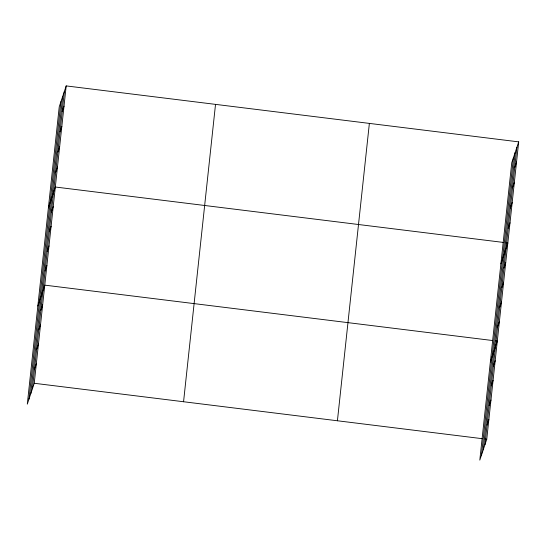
<?xml version="1.0" encoding="UTF-8"?>
<svg xmlns="http://www.w3.org/2000/svg" width="546" height="546" viewBox="0 0 546 546"><rect width="100%" height="100%" fill="white"/><g stroke="black" fill="none" stroke-linecap="round" stroke-linejoin="round"><path stroke-width="0.82" d="M28.986 399.058L60.94 101.692M30.726 393.837L62.674 96.465M32.412 388.766L64.36 91.394M66.189 85.906L59.248 106.757L27.3 404.129L34.241 383.272L66.189 85.906L518.7 141.871L486.752 439.243L479.811 460.094L511.759 162.728L518.7 141.871M183.565 401.74L215.52 104.375M337.421 420.768L369.369 123.403M481.497 455.03L513.452 157.657M483.237 449.802L515.185 152.43M484.923 444.731L516.871 147.365M62.189 111.616L64.019 106.122M60.019 131.839L61.841 126.344M57.842 152.061L59.671 146.567M55.672 172.283L57.501 166.789M48.389 207.862L55.323 187.012L503.733 242.472M51.392 212.128L53.215 206.634M49.283 231.757L51.106 226.262M47.174 251.378L48.997 245.891M45.065 271.007L46.888 265.513M37.845 305.999L44.779 285.142L492.369 340.499M40.848 310.258L42.67 304.77M38.739 329.886L40.561 324.392M36.63 349.515L38.452 344.021M34.521 369.137L36.35 363.65M514.701 167.581L516.53 162.094M512.53 187.804L514.352 182.309M510.353 208.026L512.182 202.532M508.183 228.248L510.012 222.754M500.9 263.834L507.835 242.977L506.197 242.772M503.903 268.093L505.726 262.606M501.794 287.722L503.617 282.227M499.686 307.35L501.508 301.856M497.577 326.972L499.399 321.485M490.356 361.964L497.29 341.107L495.652 340.909M493.359 366.23L495.181 360.735M491.25 385.851L493.072 380.364M489.141 405.48L490.963 399.986M487.032 425.109L488.861 419.615M34.241 383.272L482.644 438.731M485.107 439.039L486.752 439.243"/></g></svg>
